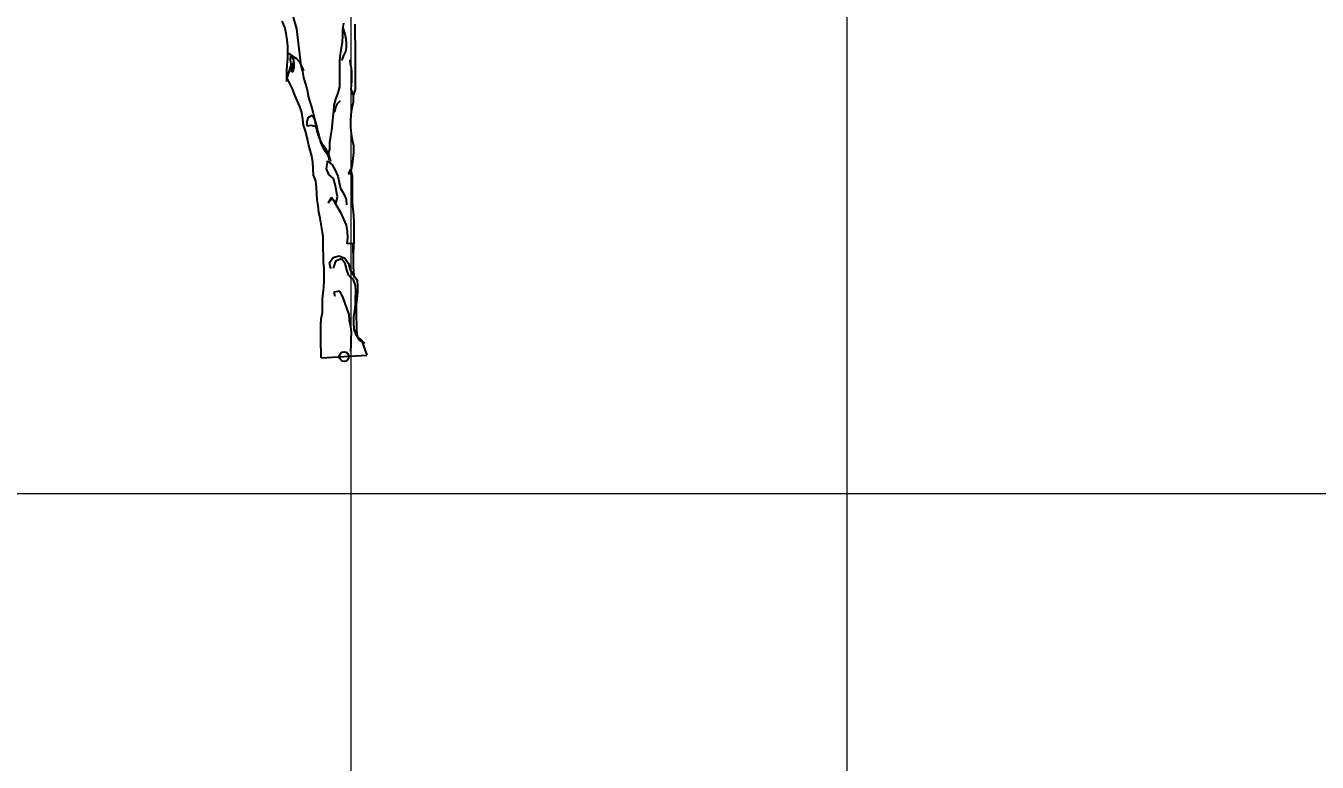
# Model space of a CAD drawing. Header units: millimetres. Extents: x 684983 to 685377, y 990360 to 990509.
# Drawn here: x 685188.67 to 685193.87, y 990410.96 to 990413.92 of the extents above; entities that cross this region are included whole.
import ezdxf

# ---------------------------------------------------------------- set-up
doc = ezdxf.new("R2010")
doc.units = ezdxf.units.MM
doc.header["$PDMODE"] = 35
doc.header["$PDSIZE"] = 0.2
doc.layers.add('dim', color=7, linetype='Continuous')
doc.layers.add('TEAK', color=7, linetype='Continuous')
doc.layers.add('grid', color=8, linetype='Continuous', lineweight=9)
doc.styles.add('DIM', font='ARIALN.TTF', dxfattribs={"width": 0.8, "height": 1})
doc.dimstyles.get("Standard").update_dxf_attribs({"dimtxt": 1, "dimasz": 0.18, "dimexe": 0.18, "dimexo": 0.0625, "dimgap": 0.09, "dimtad": 0, "dimrnd": 0.05, "dimzin": 0, "dimdsep": 46, "dimtxsty": 'DIM', "dimcen": 0.09, "dimse1": 1, "dimse2": 1, "dimsd1": 1, "dimsd2": 1, "dimadec": 0, "dimazin": 0, "dimtfac": 1, "dimtix": 1, "dimtofl": 0, "dimtmove": 2, "dimatfit": 3, "dimfxl": 0, "dimtolj": 1, "dimtzin": 0, "dimarcsym": 0})

# ---------------------------------------------------------------- blocks, each defined once
blk = doc.blocks.new('*D52')
at = {"layer": 'Defpoints', "color": 0, "transparency": 16777216}
for p in [(685178.0323, 990413.8862), (685201.6155, 990407.182), (685201.3943, 990406.4041)]:
    blk.add_point(p, dxfattribs=at)
at = {"layer": 'dim', "color": 0, "transparency": 16777216, "insert": (685189.6027, 990409.7562), "char_height": 1, "attachment_point": 5, "rotation": 344.1306, "style": 'DIM'}
blk.add_mtext('\\A1;24.50', dxfattribs=at)
blk = doc.blocks.new('A$C25655A80')
for p, q in [((-0.178, 0.8721), (-0.1847, 0.8875)), ((-0.1742, 0.8548), (-0.178, 0.8721)), ((-0.1453, 0.8672), (-0.1549, 0.9018)), ((-0.0203, 0.8825), (-0.0223, 0.8662)), ((-0.0213, 0.871), (-0.0156, 0.8498)), ((0.0113, 0.845), (0.0114, 0.8796)), ((-0.1713, 0.8375), (-0.1742, 0.8548)), ((-0.1694, 0.8211), (-0.1713, 0.8375)), ((-0.1339, 0.7692), (-0.1453, 0.8672)), ((-0.0223, 0.8489), (-0.0233, 0.8325)), ((-0.0223, 0.8662), (-0.0223, 0.8489)), ((-0.0156, 0.8498), (-0.0137, 0.8392)), ((-0.0137, 0.8392), (-0.0127, 0.8287)), ((0.0123, 0.8277), (0.0113, 0.845)), ((-0.1704, 0.8028), (-0.1608, 0.7961)), ((-0.1694, 0.7865), (-0.1694, 0.8211)), ((-0.1656, 0.8009), (-0.1569, 0.7942)), ((-0.0291, 0.7989), (-0.031, 0.7825)), ((-0.0262, 0.8152), (-0.0291, 0.7989)), ((-0.0233, 0.8325), (-0.0262, 0.8152)), ((-0.0146, 0.8065), (-0.0195, 0.796)), ((-0.0127, 0.8171), (-0.0146, 0.8065)), ((-0.0127, 0.8287), (-0.0127, 0.8171)), ((0.0122, 0.7046), (0.0123, 0.8277)), ((-0.1723, 0.7538), (-0.1714, 0.7702)), ((-0.1714, 0.7702), (-0.1694, 0.7865)), ((-0.1637, 0.7644), (-0.1695, 0.7432)), ((-0.1627, 0.7942), (-0.1637, 0.7836)), ((-0.1637, 0.7836), (-0.1618, 0.773)), ((-0.155, 0.775), (-0.1637, 0.7644)), ((-0.1618, 0.773), (-0.1608, 0.7625)), ((-0.1608, 0.7961), (-0.155, 0.7865)), ((-0.1599, 0.7509), (-0.156, 0.7644)), ((-0.1569, 0.7942), (-0.1464, 0.7874)), ((-0.156, 0.7644), (-0.155, 0.775)), ((-0.155, 0.7865), (-0.1531, 0.7749)), ((-0.1531, 0.7749), (-0.1531, 0.7634)), ((-0.1464, 0.7874), (-0.1387, 0.7797)), ((-0.1387, 0.7797), (-0.1339, 0.7692)), ((-0.1291, 0.7528), (-0.1339, 0.7692)), ((-0.1339, 0.7692), (-0.1291, 0.7595)), ((-0.031, 0.7825), (-0.0311, 0.7114)), ((-0.0233, 0.7854), (-0.0252, 0.7825)), ((-0.0195, 0.796), (-0.0233, 0.7854)), ((-0.0031, 0.7844), (-0.0022, 0.7729)), ((-0.0022, 0.7729), (0.0007, 0.7623)), ((-0.1695, 0.7432), (-0.1733, 0.7327)), ((-0.1733, 0.7327), (-0.1733, 0.7259)), ((-0.1724, 0.7365), (-0.1723, 0.7538)), ((-0.157, 0.7057), (-0.1724, 0.7365)), ((-0.1608, 0.7625), (-0.1599, 0.7509)), ((-0.157, 0.7519), (-0.1589, 0.75)), ((-0.1531, 0.7634), (-0.157, 0.7519)), ((-0.1291, 0.7595), (-0.1272, 0.7547)), ((-0.1262, 0.7365), (-0.1291, 0.7528)), ((-0.1166, 0.7038), (-0.1262, 0.7365)), ((0.0007, 0.7623), (0.0016, 0.7508)), ((0.0016, 0.7508), (0.0016, 0.7267)), ((-0.1503, 0.6894), (-0.157, 0.7057)), ((-0.1138, 0.6865), (-0.1166, 0.7038)), ((-0.0349, 0.6951), (-0.0417, 0.6787)), ((-0.0311, 0.7114), (-0.0349, 0.6951)), ((0.0016, 0.7267), (-0.0003, 0.7056)), ((-0.0003, 0.7056), (0.0035, 0.695)), ((0.0035, 0.695), (0.0035, 0.6902)), ((0.0074, 0.6883), (0.0122, 0.7046)), ((-0.1369, 0.6586), (-0.1503, 0.6894)), ((-0.1042, 0.6538), (-0.1138, 0.6865)), ((-0.0455, 0.6624), (-0.0465, 0.646)), ((-0.0417, 0.6787), (-0.0455, 0.6624)), ((-0.0369, 0.6662), (-0.0417, 0.6566)), ((-0.0292, 0.6739), (-0.0369, 0.6662)), ((0.0035, 0.6546), (0.0073, 0.671)), ((0.0073, 0.671), (0.0074, 0.6883)), ((-0.1321, 0.6423), (-0.1369, 0.6586)), ((-0.1292, 0.625), (-0.1321, 0.6423)), ((-0.1273, 0.6086), (-0.1292, 0.625)), ((-0.1177, 0.6182), (-0.1138, 0.6298)), ((-0.1138, 0.6298), (-0.1042, 0.6355)), ((-0.0965, 0.6211), (-0.1042, 0.6538)), ((-0.1042, 0.6355), (-0.0984, 0.6259)), ((-0.0984, 0.6259), (-0.0946, 0.6144)), ((-0.0485, 0.6297), (-0.0523, 0.5951)), ((-0.0465, 0.646), (-0.0485, 0.6297)), ((-0.0436, 0.646), (-0.0446, 0.6432)), ((-0.0417, 0.6566), (-0.0436, 0.646)), ((-0.0004, 0.62), (0.0006, 0.6373)), ((0.0006, 0.6373), (0.0035, 0.6546)), ((-0.1225, 0.5923), (-0.1273, 0.6086)), ((-0.1177, 0.575), (-0.1225, 0.5923)), ((-0.1177, 0.6057), (-0.1177, 0.6182)), ((-0.1071, 0.6076), (-0.1177, 0.6057)), ((-0.0965, 0.6047), (-0.1071, 0.6076)), ((-0.0937, 0.6038), (-0.0965, 0.6211)), ((-0.0946, 0.6144), (-0.0917, 0.6038)), ((-0.0889, 0.5865), (-0.0937, 0.6038)), ((-0.0917, 0.6038), (-0.0898, 0.5932)), ((-0.0898, 0.5932), (-0.086, 0.5817)), ((-0.0523, 0.5951), (-0.0552, 0.5788)), ((-0.0004, 0.6027), (-0.0004, 0.62)), ((0.0015, 0.5854), (-0.0004, 0.6027)), ((-0.1139, 0.5577), (-0.1177, 0.575)), ((-0.1091, 0.5413), (-0.1139, 0.5577)), ((-0.0831, 0.5711), (-0.0889, 0.5865)), ((-0.086, 0.5817), (-0.0831, 0.5711)), ((-0.0754, 0.5557), (-0.0831, 0.5711)), ((-0.0831, 0.5711), (-0.0812, 0.5596)), ((-0.0812, 0.5596), (-0.0764, 0.5499)), ((-0.0658, 0.5422), (-0.0754, 0.5557)), ((-0.0552, 0.5788), (-0.0572, 0.5615)), ((-0.0572, 0.5615), (-0.0572, 0.5441)), ((0.0044, 0.5691), (0.0015, 0.5854)), ((0.0082, 0.5527), (0.0044, 0.5691)), ((-0.1053, 0.525), (-0.1091, 0.5413)), ((-0.1024, 0.5077), (-0.1053, 0.525)), ((-0.0764, 0.5499), (-0.0697, 0.5394)), ((-0.0697, 0.5394), (-0.063, 0.5307)), ((-0.0582, 0.5268), (-0.0658, 0.5422)), ((-0.063, 0.5307), (-0.0591, 0.5201)), ((-0.0572, 0.5441), (-0.061, 0.5307)), ((-0.0543, 0.5105), (-0.0582, 0.5268)), ((0.0043, 0.5028), (0.0082, 0.5354)), ((0.0082, 0.5354), (0.0082, 0.5527)), ((-0.1014, 0.4913), (-0.1024, 0.5077)), ((-0.1005, 0.474), (-0.1014, 0.4913)), ((-0.0659, 0.4913), (-0.063, 0.5076)), ((-0.0592, 0.4759), (-0.0659, 0.4913)), ((-0.063, 0.5124), (-0.0505, 0.5018)), ((-0.063, 0.5076), (-0.063, 0.5124)), ((-0.0591, 0.5201), (-0.0591, 0.5153)), ((-0.0505, 0.5018), (-0.0419, 0.4874)), ((-0.0419, 0.4874), (-0.0351, 0.4711)), ((-0.0015, 0.4903), (-0.0073, 0.4778)), ((0.0014, 0.4787), (-0.0015, 0.4903)), ((0.0004, 0.4864), (0.0043, 0.5028)), ((0.0043, 0.4701), (0.0004, 0.4864)), ((-0.0947, 0.4577), (-0.1005, 0.474)), ((-0.0928, 0.4413), (-0.0947, 0.4577)), ((-0.0467, 0.4653), (-0.0592, 0.4759)), ((-0.0419, 0.449), (-0.0467, 0.4653)), ((-0.0351, 0.4711), (-0.0313, 0.4547)), ((-0.0313, 0.4547), (-0.0284, 0.4384)), ((-0.0073, 0.4778), (-0.0024, 0.4787)), ((0.0042, 0.3999), (0.0043, 0.4701)), ((-0.0919, 0.425), (-0.0928, 0.4413)), ((-0.091, 0.4077), (-0.0919, 0.425)), ((-0.0361, 0.4163), (-0.0419, 0.449)), ((-0.0284, 0.4384), (-0.0188, 0.424)), ((-0.0188, 0.424), (-0.0131, 0.4086)), ((-0.0881, 0.3913), (-0.091, 0.4077)), ((-0.0862, 0.375), (-0.0881, 0.3913)), ((-0.0525, 0.4144), (-0.0612, 0.4)), ((-0.0612, 0.4), (-0.0506, 0.4124)), ((-0.0429, 0.4009), (-0.0525, 0.4144)), ((-0.0506, 0.4124), (-0.04, 0.3999)), ((-0.0256, 0.3701), (-0.0429, 0.4009)), ((-0.04, 0.3999), (-0.0361, 0.4163)), ((-0.0131, 0.4086), (-0.0121, 0.3941)), ((0.008, 0.3653), (0.0042, 0.3999)), ((-0.0823, 0.3586), (-0.0862, 0.375)), ((-0.0795, 0.3423), (-0.0823, 0.3586)), ((-0.0122, 0.3394), (-0.0256, 0.3701)), ((0.009, 0.3489), (0.008, 0.3653)), ((0.0089, 0.297), (0.009, 0.3489)), ((-0.0776, 0.326), (-0.0795, 0.3423)), ((-0.0747, 0.3096), (-0.0776, 0.326)), ((-0.0093, 0.323), (-0.0122, 0.3394)), ((-0.0084, 0.3057), (-0.0093, 0.323)), ((-0.0747, 0.275), (-0.0747, 0.3096)), ((-0.0103, 0.2894), (-0.0084, 0.3057)), ((0.006, 0.2903), (-0.0103, 0.2894)), ((0.006, 0.273), (0.006, 0.2903)), ((0.007, 0.2644), (0.0089, 0.297)), ((-0.0738, 0.2587), (-0.0747, 0.275)), ((-0.0738, 0.2404), (-0.0738, 0.2587)), ((-0.0575, 0.2394), (-0.0478, 0.2529)), ((-0.0478, 0.2529), (-0.0315, 0.2577)), ((-0.0411, 0.2432), (-0.0469, 0.2269)), ((-0.0257, 0.249), (-0.0411, 0.2432)), ((-0.0315, 0.2577), (-0.0161, 0.2509)), ((-0.0152, 0.2365), (-0.0257, 0.249)), ((-0.0161, 0.2509), (-0.0065, 0.2365)), ((0.007, 0.2567), (0.006, 0.273)), ((0.0069, 0.2297), (0.007, 0.2644)), ((-0.0719, 0.224), (-0.0738, 0.2404)), ((-0.0719, 0.1894), (-0.0719, 0.224)), ((-0.0536, 0.2221), (-0.0575, 0.2394)), ((-0.0469, 0.2269), (-0.0479, 0.2231)), ((-0.0113, 0.2201), (-0.0152, 0.2365)), ((-0.0056, 0.2048), (-0.0113, 0.2201)), ((-0.0065, 0.2365), (-0.0017, 0.2201)), ((-0.0017, 0.2201), (0.0069, 0.2057)), ((0.0079, 0.2134), (0.0069, 0.2297)), ((0.0098, 0.1971), (0.0079, 0.2134)), ((-0.0729, 0.1731), (-0.0719, 0.1894)), ((0.0069, 0.1932), (-0.0056, 0.2048)), ((0.0069, 0.2057), (0.0165, 0.1922)), ((0.0127, 0.1778), (0.0069, 0.1932)), ((0.0136, 0.1605), (0.0127, 0.1778)), ((0.0165, 0.1922), (0.0175, 0.1759)), ((0.0175, 0.1759), (0.0174, 0.1586)), ((-0.0768, 0.1404), (-0.0729, 0.1731)), ((-0.0768, 0.1049), (-0.0768, 0.1404)), ((-0.0297, 0.1625), (-0.046, 0.1596)), ((-0.046, 0.1596), (-0.0431, 0.149)), ((-0.022, 0.1471), (-0.0297, 0.1625)), ((-0.0105, 0.1163), (-0.022, 0.1471)), ((0.0126, 0.1442), (0.0136, 0.1605)), ((0.0126, 0.1269), (0.0126, 0.1442)), ((0.0155, 0.1423), (0.0145, 0.1259)), ((0.0174, 0.1586), (0.0155, 0.1423)), ((-0.0797, 0.0876), (-0.0768, 0.1049)), ((-0.0047, 0.1), (-0.0105, 0.1163)), ((0.0078, 0.0942), (0.0107, 0.1105)), ((0.0107, 0.1105), (0.0126, 0.1269)), ((0.0145, 0.1259), (0.0145, 0.0913)), ((-0.0807, 0.0712), (-0.0797, 0.0876)), ((-0.0807, 0.0183), (-0.0807, 0.0712)), ((-0.0038, 0.0836), (-0.0047, 0.1)), ((0.0001, 0.0673), (-0.0038, 0.0836)), ((0.0078, 0.0769), (0.0078, 0.0942)), ((0.0087, 0.0606), (0.0078, 0.0769)), ((0.0145, 0.0913), (0.0154, 0.075)), ((0.0154, 0.075), (0.0154, 0.0577)), ((0.002, 0.0509), (0.0001, 0.0673)), ((0.001, 0.0346), (0.002, 0.0509)), ((0.0145, 0.0452), (0.0087, 0.0606)), ((0.0231, 0.0307), (0.0145, 0.0452)), ((0.0154, 0.0577), (0.0164, 0.0413)), ((0.0164, 0.0413), (0.0289, 0.0307)), ((-0.0798, 0.001), (-0.0807, 0.0183)), ((-0.0798, -0.0172), (-0.0798, 0.001)), ((0, 0), (0.001, 0.0173)), ((0.001, 0.0173), (0.001, 0.0346)), ((0.0375, 0.0221), (0.0231, 0.0307)), ((0.0289, 0.0307), (0.043, -0.0101))]:
    blk.add_line(p, q)
blk = doc.blocks.new('TR')
blk.add_line((-0.0606, -0.0024, 1.3453), (0.0622, 0.0048, 1.3453))
blk.add_circle((0.0008, 0.0012, 1.3453), 0.0128)
blk.add_blockref('A$C25655A80', (0.0192, 0.0148, 1.3453))

msp = doc.modelspace()

# ---------------------------------------------------------------- linework, layer by layer
at = {"layer": 'grid'}
for p, q in [((685189.9771, 990509.1548), (685189.9771, 990370.8996)), ((685191.9771, 990509.1548), (685191.9771, 990370.8996)), ((685221.1591, 990412.0381), (685118.727, 990412.0381))]:
    msp.add_line(p, q, dxfattribs=at)

# ---------------------------------------------------------------- block references
at = {"layer": 'TEAK', "xscale": 1.5, "yscale": 1.5, "zscale": 1.5}
msp.add_blockref('TR', (685189.9485, 990412.589, 97.66), dxfattribs=at)

# ---------------------------------------------------------------- dimensions: what is measured, and where the dimension line sits
at = {"layer": 'dim'}
dim = msp.add_aligned_dim(p1=(685178.0323, 990413.8862), p2=(685201.6155, 990407.182), distance=-0.8087, dimstyle='Standard', dxfattribs=at)
dim.commit()
dim.dimension.update_dxf_attribs({"geometry": '*D52', "text_midpoint": (685189.6027, 990409.7562)})

doc.saveas('drawing.dxf')
